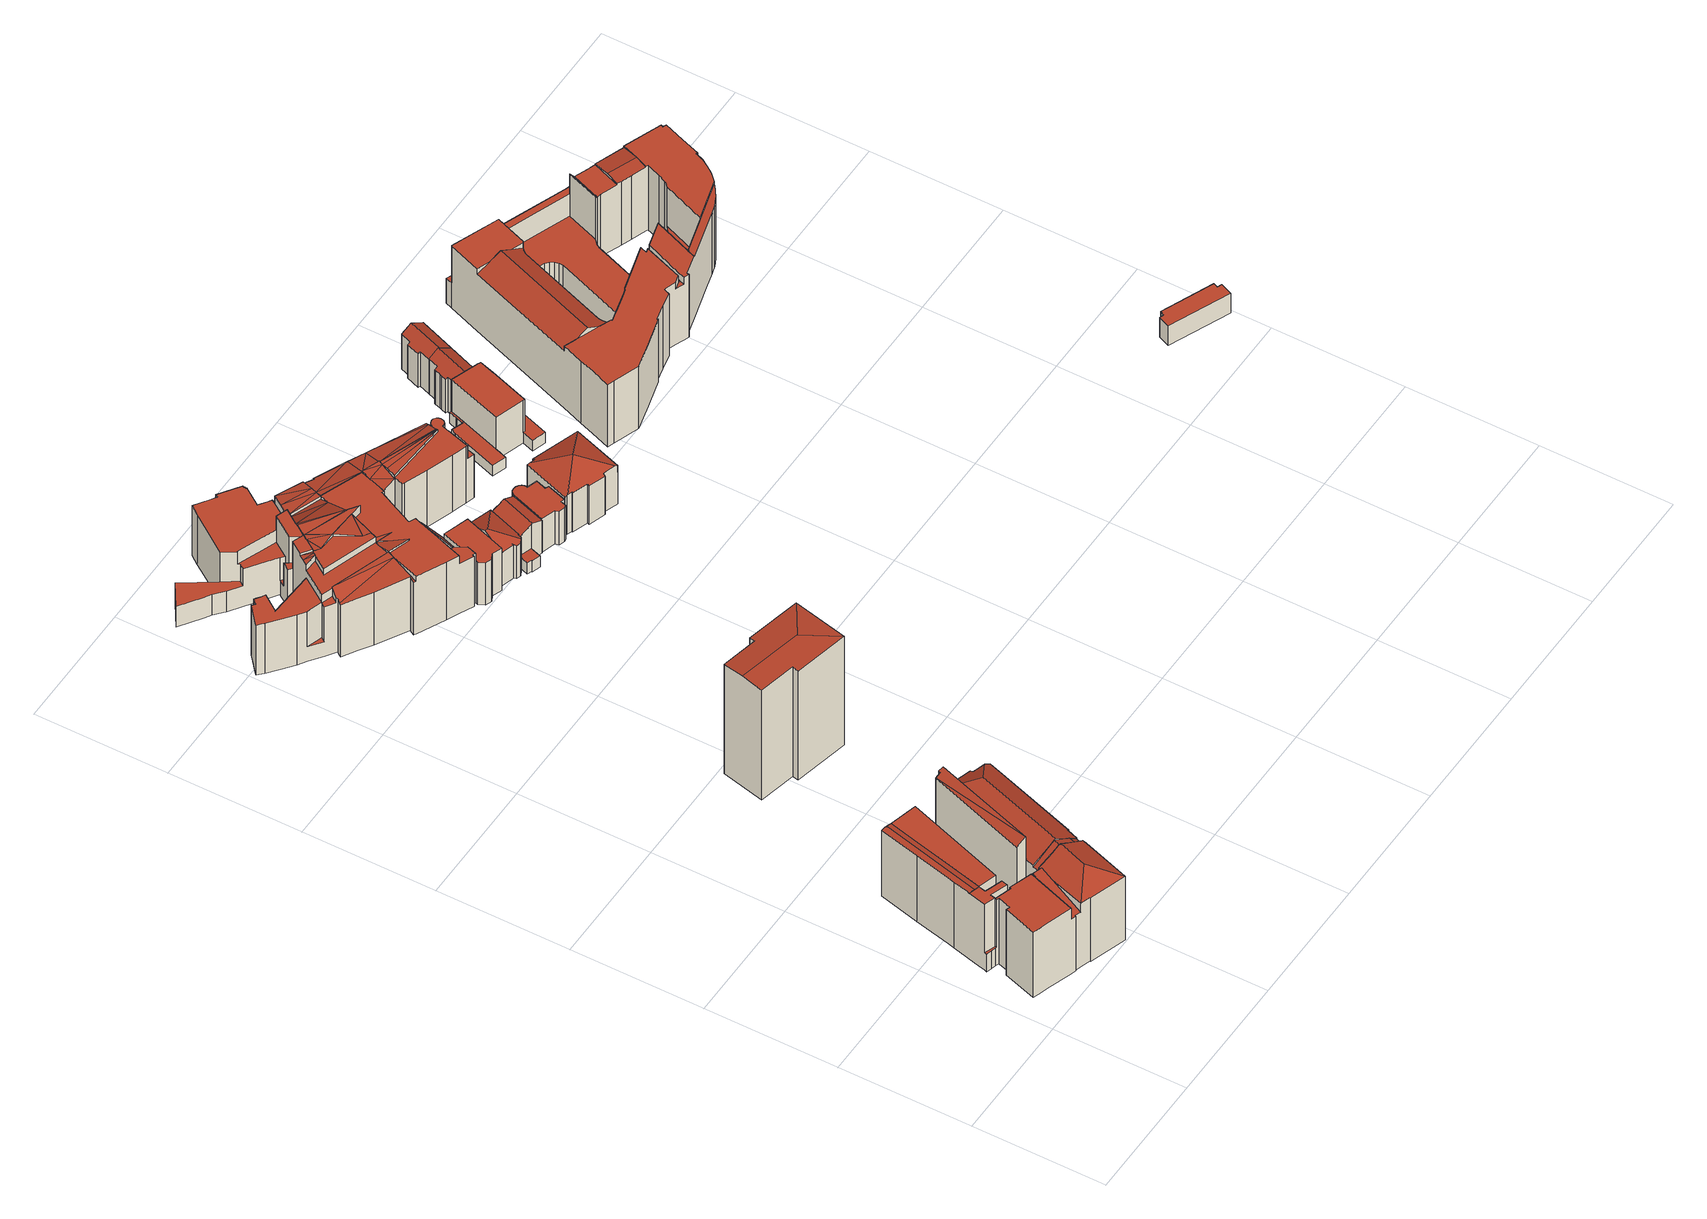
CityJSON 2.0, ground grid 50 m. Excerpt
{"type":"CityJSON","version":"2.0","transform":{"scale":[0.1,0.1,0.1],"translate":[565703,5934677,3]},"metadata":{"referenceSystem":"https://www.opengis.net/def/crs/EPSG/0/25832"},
"CityObjects":{
"building1":{"type":"Building","attributes":{"Gemeindeschluessel":"02100108","Geometrietyp2DReferenz":"3000","function":"31001_3020","roofType":"3200","measuredHeight":38.87,"storeysAboveGround":7},"address":[{"country":"Germany","locality":"Hamburg","thoroughfareNumber":"2","thoroughfareName":"Esplanade","postcode":"20354"}],"geometry":[{"type":"Solid","lod":"2","boundaries":[[[[0,1,2,3,4,5,6,7,8]],[[9,10,0,8,11]],[[12,13,14,15]],[[10,1,0]],[[16,17,18,19,20,21,22,23]],[[24,25,26,27,28]],[[29,30,31,32]],[[33,34,29,32,35]],[[36,37,38,39,40,41,42,43,44]],[[45,46,47,48,38,37,49]],[[50,51,52,53,54,55]],[[56,57,58,59,60,61]],[[62,63,64,65,58,66]],[[67,68,69,70,71,72,73,74]],[[75,76,77,78]],[[79,80,58,57]],[[80,81,66,58]],[[82,83,80,58,65]],[[80,83,84,59,58]],[[11,85,86,87]],[[3,2,88,89]],[[90,22,21]],[[14,13,9,11]],[[12,15,91,92]],[[20,93,21]],[[93,20,19,94,74,73]],[[19,18,94]],[[16,23,95,96]],[[97,18,17]],[[25,24,98,99]],[[24,28,100,98]],[[31,30,101,102]],[[94,103,104,67,74]],[[103,105,104]],[[106,107,108]],[[34,33,109,110]],[[35,32,111,112]],[[113,48,47]],[[114,115,116,117]],[[115,118,119,116]],[[118,120,121,119]],[[120,122,123,121]],[[46,45,124,125]],[[53,52,126,127]],[[52,51,128,126]],[[129,130,131,132]],[[56,61,133,134]],[[61,60,135,133]],[[85,136,137,86]],[[138,82,65,64]],[[81,139,62,66]],[[140,93,73,72]],[[71,70,141,142]],[[70,69,143,141]],[[104,144,68,67]],[[68,144,107,106,145,146,147,148,149,150,143,69]],[[10,9,13,12,92,101,30,29,34,110,151,152,153,154,155,156,88,2,1]],[[59,84,157,158,159,7,6,5,160,161,162,163,164,165,135,60]],[[119,121,123,166,167,125,124,168,169,99,98,100,170,171,96,95,172,173,174,132,131,175,78,77,176,134,133,135,165,164,163,162,161,160,177,89,88,156,155,154,153,152,151,110,109,178,179,127,126,128,180,181,117,116],[182,183,184,185,186,187,188,189,190,142,141,143,150,149,148,147,191]],[[192,90,21,93,140,139,81,80,79,76,75,193,130,129,194]],[[82,138,136,85,11,195,159,158,157,84,83]],[[196,197,198,102,101,92,91,87,86,137]],[[173,172,95,23,22,90,192,194,129,132,174]],[[15,14,11,8,7,159,195,11,87,91]],[[191,147,146,111,32,31,102,198,183,182]],[[170,100,28,27,97,17,16,96,171]],[[199,200,49,37,36,44,201]],[[112,54,53,127,179,178,109,33,35]],[[169,168,124,45,49,200,202,25,99]],[[167,166,123,122,203,113,47,46,125]],[[204,114,117,181,180,128,51,50]],[[63,188,187,186,137,136,138,64]],[[72,71,142,190,189,188,63,62,139,140]],[[185,196,137,186]],[[48,205,39,38]],[[39,206,41,40]],[[44,43,105,207]],[[41,208,108,42]],[[184,183,198,197,196,185]],[[4,3,89,177,160,5]],[[77,76,79,57,56,134,176]],[[75,78,175,131,130,193]],[[205,48,113,203,122,120,118,115,114,204,50,55,209,206,39]],[[202,200,199,201,210,26,25]],[[208,41,206,209,55,54,112,111,146,145,106,108]],[[105,43,42,108,107,144,104]],[[26,210,201,44,207,105,103,94,18,97,27]]]],"semantics":{"surfaces":[{"type":"RoofSurface"},{"type":"WallSurface"},{"type":"GroundSurface"}],"values":[[0,0,0,0,0,0,0,0,0,0,0,0,0,0,1,1,1,1,1,1,1,1,1,1,1,1,1,1,1,1,1,1,1,1,1,1,1,1,1,1,1,1,1,1,1,1,1,1,1,1,1,1,1,1,1,1,1,1,2,0,0,0,1,1,1,1,1,1,1,1,1,1,1,1,1,1,1,1,1,1,1,1,0,0,0,0,0]]}}]},
"building2":{"type":"Building","attributes":{"Gemeindeschluessel":"02100108","Geometrietyp2DReferenz":"3000","function":"31001_2010","roofType":"3200","measuredHeight":51.36,"storeysAboveGround":13},"address":[{"country":"Germany","locality":"Hamburg","thoroughfareNumber":"41","thoroughfareName":"Esplanade","postcode":"20354"}],"geometry":[{"type":"Solid","lod":"2","boundaries":[[[[211,212,213,214,215,216]],[[217,218,219,220,214,213]],[[217,213,212]],[[212,211,221,222]],[[211,216,223,221]],[[216,215,224,223]],[[220,219,225,226]],[[219,218,227,225]],[[218,217,228,227]],[[217,212,222,228]],[[225,227,228,222,221,223,224,226]],[[224,215,214,220,226]]]],"semantics":{"surfaces":[{"type":"RoofSurface"},{"type":"WallSurface"},{"type":"GroundSurface"}],"values":[[0,0,0,1,1,1,1,1,1,1,2,1]]}}]},
"building3":{"type":"Building","attributes":{"Gemeindeschluessel":"02300312","Geometrietyp2DReferenz":"3000","function":"31001_2010","roofType":"1000","measuredHeight":30.44,"storeysAboveGround":7},"address":[{"country":"Germany","locality":"Hamburg","thoroughfareNumber":"1","thoroughfareName":"Siegfried-Wedells-Platz","postcode":"20354"}],"geometry":[{"type":"Solid","lod":"2","boundaries":[[[[229,230,231,232]],[[233,234,235,236,237]],[[238,233,237]],[[239,240,241]],[[242,239,243]],[[244,245,246,247,248,249]],[[244,250,251]],[[244,251,252]],[[253,244,252]],[[254,255,256]],[[256,255,257]],[[258,254,256]],[[259,258,260]],[[260,258,256]],[[261,262,263]],[[264,265,266]],[[266,265,267]],[[268,259,260]],[[269,270,271,272,273,274]],[[275,264,276]],[[276,264,266]],[[261,263,277]],[[278,279,280]],[[281,282,283]],[[284,281,283]],[[285,286,275,276]],[[256,257,287]],[[266,288,289]],[[290,291,292,293,294,295,296]],[[297,266,289]],[[298,299,300,301]],[[302,303,304]],[[305,302,306]],[[297,289,307]],[[307,289,308]],[[309,305,306]],[[310,311,312]],[[306,310,313]],[[313,310,312]],[[314,306,315]],[[315,306,313]],[[316,307,308,317]],[[318,317,308,319]],[[320,307,316]],[[321,322,323,324,325]],[[326,327,328,329,330,331,332,333,334,335,336]],[[337,338,339]],[[340,341,342,343,344]],[[345,346,347]],[[348,349,350,351]],[[352,353,354]],[[355,356,357,358]],[[356,359,360,357]],[[359,361,362,360]],[[361,363,364,362]],[[365,366,335,334]],[[367,368,369,370]],[[366,371,336,335]],[[231,230,337,339]],[[372,373,374,375]],[[234,233,376,229,232]],[[233,238,377,378,376]],[[238,237,377]],[[379,380,381,382]],[[383,384,341,340]],[[241,240,385,386]],[[387,388,389,390]],[[391,392,393,394]],[[247,246,395,396,397]],[[396,395,246,245,347,346]],[[249,250,244]],[[398,399,400]],[[401,402,403,404]],[[402,405,406,403]],[[405,407,408,406]],[[407,409,410,408]],[[409,411,412,410]],[[411,413,414,412]],[[415,395,396,346,345]],[[395,416,417,396]],[[418,252,251,419,420]],[[253,252,418,421]],[[422,423,265,259,424,425]],[[265,423,258,259]],[[256,426,260]],[[252,262,261,427,418]],[[263,262,252,418,420,428]],[[429,237,430]],[[431,432,295,294]],[[267,265,259,268]],[[433,434,350,349]],[[377,238,273,272,378]],[[274,435,269]],[[274,273,238,377,435]],[[277,263,428,436]],[[278,280,283,282]],[[437,438,281,284]],[[439,270,269]],[[434,275,286,351,350]],[[440,427,441,442]],[[443,444,445,446]],[[289,288,447,448]],[[292,449,293]],[[291,290,450,451]],[[290,296,452,450]],[[453,431,294,293]],[[444,454,455,456,445]],[[456,455,457,353,352]],[[458,459,460,461]],[[459,462,463,460]],[[462,464,465,463]],[[464,466,467,465]],[[466,468,469,467]],[[470,456,352,354]],[[304,303,299,298]],[[305,289,448,302]],[[309,306,314]],[[471,472,473,474]],[[472,475,476,473]],[[312,311,477,478]],[[479,480,481,482]],[[483,484,485,486]],[[487,488,324,323]],[[489,490,491,492]],[[490,493,494,491]],[[495,496,497,498]],[[496,499,500,497]],[[499,501,502,500]],[[501,503,504,502]],[[503,505,506,504]],[[505,507,508,506]],[[507,509,510,508]],[[333,332,511,512]],[[332,331,513,511]],[[331,330,514,513]],[[330,329,515,514]],[[516,417,344,343]],[[397,517,518,519]],[[520,521,522,523]],[[524,525,526,527]],[[525,528,529,526]],[[530,531,532,533,382,381,534,535,536,537,368,367,538]],[[539,425,424,540,434,433,541,542,543,544,545,413,411,409,407,405,402,401,546,392,391,547,548,549,550]],[[551,552,553,554,555,556,557,371,366,365,363,361,359,356,355,558,559,560,561]],[[562,563,564,235,234,232,231,339,338,555,554,565,566]],[[535,549,548,547,391,394,567,568,569,570,536]],[[244,253,421,255,254,258,571,415,345,347,245]],[[272,271,279,278,282,281,438,441,427,261,277,436,572,387,390]],[[573,574,575,485,484,576,320,316,317,318,577]],[[557,556,578,579,385,240,239,242,248,247,397,328,327,326,336,371]],[[472,471,580,581,488,487,582,583,584,585,509,507,505,503,501,499,496,495,586,587,588,493,490,489,589,590,591,478,477,592,475]],[[432,431,593,444,443,594,595,596,597,598,599,600,302,448,447,260,426,601,442,441,438,437,439,269,435,377,237,429,602]],[[504,506,508,510,603,604,605,606,607,608,609,610,611,612,613,474,473,476,614,615,616,617,618,619,620,621,622,623,461,460,463,465,467,469,624,625,626,627,628,451,450,452,629,630,631,632,633,375,374,634,635,636,637,564,563,562,566,565,638,639,640,641,642,643,644,358,357,360,362,364,645,512,511,513,514,515,519,518,646,647,648,649,650,651,652,653,654,655,656,657,370,369,658,570,569,568,567,394,393,659,404,403,406,408,410,412,414,660,661,662,663,664,665,666,667,668,669,670,523,522,671,482,481,672,527,526,529,673,486,485,575,574,573,577,492,491,494,674,675,676,498,497,500,502]],[[378,272,390,389,386,385,579,578,376]],[[373,372,677,678,430,237,236,679,680,681]],[[682,384,383,683,684,685,380,379,686]],[[572,436,428,420,419,398,400,243,687,688,388,387]],[[689,576,484,483,690,528,525,524,691,480,479,692,521,520,693,694]],[[640,639,552,551,561,560,642,641]],[[559,558,355,358,644,643,642,560]],[[654,653,533,532,531,530,656,655]],[[651,650,682,686,379,382,533,653,652]],[[679,236,235,564,637,636,635,680]],[[631,630,602,429,430,678,677,633,632]],[[661,660,414,413,545,544,543,662]],[[618,617,616,598,597,596,595,619]],[[443,446,695,622,621,620,619,595,594]],[[696,697,669,668,667,666,348,351,286,285]],[[628,627,626,698,699,449,292,291,451]],[[307,320,576,689,694,693,700,297]],[[614,476,475,592,301,300,599,598,616,615]],[[624,469,468,470,354,353,457,698,626,625]],[[477,311,310,306,701,304,298,301,592]],[[591,590,589,318,319,315,313,312,478]],[[605,604,584,583,582,606]],[[702,516,343,342,648,647,646,518,517]],[[495,498,676,675,587,586]],[[328,397,519,515,329]],[[510,509,585,584,604,603]],[[587,675,674,494,493,588]],[[609,608,322,321,325,610]],[[610,325,324,488,581,612,611]],[[323,322,608,607,606,582,487]],[[673,529,528,690,483,486]],[[524,527,672,481,480,691]],[[479,482,671,522,521,692]],[[589,489,492,577,318]],[[612,581,580,471,474,613]],[[314,315,319,308,289,305,309]],[[458,461,623,622,695,703]],[[704,454,444,593,431,453]],[[700,693,520,523,670,669,697]],[[299,303,302,600,599,300]],[[447,288,266,267,268,260]],[[440,442,601,426,256,287]],[[696,285,276,266,705]],[[439,437,284,283,280,279,271,270]],[[349,348,666,665,664,541,433]],[[265,264,275,434,540,424,259]],[[452,296,295,432,602,630,629]],[[416,706,422,425,683,383,340,344,417]],[[541,664,663,662,543,542]],[[398,419,251,250,249,248,242,399]],[[401,404,659,393,392,546]],[[400,243,687,243]],[[688,687,241,386,389,388]],[[341,384,682,650,649,648,342]],[[381,380,685,550,549,535,534]],[[683,425,539,550,685,684]],[[374,373,681,680,635,634]],[[372,375,633,677]],[[230,229,376,578,556,555,338,337]],[[656,530,538,367,370,657]],[[536,570,658,369,368,537]],[[334,333,512,645,364,363,365]],[[565,554,553,552,639,638]],[[701,306,302,304]],[[470,468,466,464,462,459,458,703,695,446,445,456]],[[449,699,698,457,455,454,704,453,293]],[[700,697,696,705,266,297]],[[427,440,287,257,255,421,418]],[[415,571,258,423,422,706,416,395]],[[396,417,516,702,517,397]],[[400,399,242,243]],[[687,243,239,241]]]],"semantics":{"surfaces":[{"type":"RoofSurface"},{"type":"WallSurface"},{"type":"GroundSurface"}],"values":[[0,0,0,0,0,0,0,0,0,0,0,0,0,0,0,0,0,0,0,0,0,0,0,0,0,0,0,0,0,0,0,0,0,0,0,0,0,0,0,0,0,0,0,0,0,0,0,0,0,0,0,1,1,1,1,1,1,1,1,1,1,1,1,1,1,1,1,1,1,1,1,1,1,1,1,1,1,1,1,1,1,1,1,1,1,1,1,1,1,1,1,1,1,1,1,1,1,1,1,1,1,1,1,1,1,1,1,1,1,1,1,1,1,1,1,1,1,1,1,1,1,1,1,1,1,1,1,1,1,1,1,1,1,1,1,1,1,1,1,1,1,0,0,0,1,1,1,1,1,1,0,0,2,0,0,0,0,0,1,1,1,1,1,1,1,1,1,1,1,1,1,1,1,1,1,1,1,1,1,1,1,1,1,1,1,1,1,1,1,1,1,1,1,1,1,1,1,1,1,1,1,1,1,1,1,1,1,1,1,1,1,1,1,1,1,1,0,0,0,0,0,0,0,0,0]]}}]},
"building4":{"type":"Building","attributes":{"Gemeindeschluessel":"02300312","Geometrietyp2DReferenz":"3000","function":"31001_1120","roofType":"1000","measuredHeight":19.46,"storeysAboveGround":4},"address":[{"country":"Germany","locality":"Hamburg","thoroughfareNumber":"4","thoroughfareName":"Alsterglacis","postcode":"20354"}],"geometry":[{"type":"Solid","lod":"2","boundaries":[[[[707,708,709,710,711,712,713,714]],[[715,716,717,718,719,720,721,722]],[[713,712,715,722]],[[712,711,716,715]],[[711,710,717,716]],[[710,709,718,717]],[[709,708,719,718]],[[708,707,720,719]],[[707,714,721,720]],[[714,713,722,721]]]],"semantics":{"surfaces":[{"type":"RoofSurface"},{"type":"GroundSurface"},{"type":"WallSurface"}],"values":[[0,1,2,2,2,2,2,2,2,2]]}}]},
"building5":{"type":"Building","attributes":{"Gemeindeschluessel":"02300312","Geometrietyp2DReferenz":"3000","function":"31001_2010","roofType":"3200","measuredHeight":19.25,"storeysAboveGround":4},"address":[{"country":"Germany","locality":"Hamburg","thoroughfareNumber":"5","thoroughfareName":"Alsterglacis","postcode":"20354"}],"geometry":[{"type":"Solid","lod":"2","boundaries":[[[[723,724,725,726,727,728,729,730]],[[731,732,728,727]],[[727,726,733,734,735,731]],[[725,724,736,737]],[[724,723,738,736]],[[723,730,739,738]],[[730,729,740,739]],[[732,731,741,742]],[[735,734,743,744]],[[734,733,745,743]],[[743,745,737,736,738,739,740,742,741,744]],[[741,731,735,744]],[[745,733,726,725,737]],[[740,729,728,732,742]]]],"semantics":{"surfaces":[{"type":"RoofSurface"},{"type":"WallSurface"},{"type":"GroundSurface"}],"values":[[0,0,0,1,1,1,1,1,1,1,2,1,1,1]]}}]},
"building6":{"type":"Building","attributes":{"Gemeindeschluessel":"02300312","Geometrietyp2DReferenz":"3000","function":"31001_1120","roofType":"3100","measuredHeight":16.43,"storeysAboveGround":4},"address":[{"country":"Germany","locality":"Hamburg","thoroughfareNumber":"6","thoroughfareName":"Alsterglacis","postcode":"20354"}],"geometry":[{"type":"Solid","lod":"2","boundaries":[[[[746,747,748,749,750,751]],[[752,753,754,755,756,757,758,759]],[[760,761,762,763,754,753,764]],[[765,766,767,768,769]],[[767,770,771,772,768]],[[747,746,773,774]],[[746,751,775,773]],[[751,750,776,775]],[[758,757,777,778]],[[757,756,779,777]],[[752,759,749,748]],[[762,761,780,781]],[[761,760,782,780]],[[760,764,783,782]],[[766,765,784,785]],[[771,770,786,787]],[[750,749,759,758,778,776]],[[780,782,783,788,774,773,775,776,778,777,779,787,786,785,784,781]],[[786,770,767,766,785]],[[784,765,769,763,762,781]],[[783,764,753,752,788]],[[763,769,768,772,755,754]],[[779,756,755,772,771,787]],[[788,752,748,747,774]]]],"semantics":{"surfaces":[{"type":"RoofSurface"},{"type":"WallSurface"},{"type":"GroundSurface"}],"values":[[0,0,0,0,0,1,1,1,1,1,1,1,1,1,1,1,1,2,1,1,1,1,1,1]]}}]},
"building7":{"type":"Building","attributes":{"Gemeindeschluessel":"02300312","Geometrietyp2DReferenz":"3000","function":"31001_2010","roofType":"1000","measuredHeight":15.5,"storeysAboveGround":4},"address":[{"country":"Germany","locality":"Hamburg","thoroughfareNumber":"7","thoroughfareName":"Alsterglacis","postcode":"20354"}],"geometry":[{"type":"Solid","lod":"2","boundaries":[[[[789,790,791,792]],[[790,793,794,791]],[[793,795,796,794]],[[795,797,798,796]],[[799,800,801,802]],[[800,803,804,801]],[[803,805,806,804]],[[805,807,808,806]],[[807,809,810,808]],[[809,811,812,810]],[[811,813,814,812]],[[813,815,816,814]],[[815,817,818,816]],[[817,819,820,818]],[[819,821,822,820]],[[821,823,824,822]],[[823,789,792,824]],[[802,825,826,799]],[[825,798,797,826]],[[825,802,801,804,806,808,810,812,814,816,818,820,822,824,792,791,794,796,798]],[[797,795,793,790,789,823,821,819,817,815,813,811,809,807,805,803,800,799,826]]]],"semantics":{"surfaces":[{"type":"WallSurface"},{"type":"GroundSurface"},{"type":"RoofSurface"}],"values":[[0,0,0,0,0,0,0,0,0,0,0,0,0,0,0,0,0,0,0,1,2]]}}]},
"building8":{"type":"Building","attributes":{"Gemeindeschluessel":"02300312","Geometrietyp2DReferenz":"3000","function":"31001_1120","roofType":"3500","measuredHeight":22.6,"storeysAboveGround":4},"address":[{"country":"Germany","locality":"Hamburg","thoroughfareNumber":"8","thoroughfareName":"Alsterglacis","postcode":"20354"}],"geometry":[{"type":"Solid","lod":"2","boundaries":[[[[827,828,829,830,831,832,833,834]],[[835,836,837,838,839,840,830,829,841]],[[842,843,844,845,831,830]],[[846,842,830,840]],[[827,834,847,848]],[[833,832,849,850]],[[828,827,848,851]],[[839,838,852,853]],[[838,837,854,852]],[[837,836,855,854]],[[836,835,856,855]],[[835,841,857,856]],[[845,844,858,859]],[[844,843,860,858]],[[843,842,861,860]],[[842,846,862,861]],[[852,854,855,856,857,851,848,847,850,849,859,858,860,861,862,853]],[[862,846,840,839,853]],[[857,841,829,828,851]],[[849,832,831,845,859]],[[847,834,833,850]]]],"semantics":{"surfaces":[{"type":"RoofSurface"},{"type":"WallSurface"},{"type":"GroundSurface"}],"values":[[0,0,0,0,1,1,1,1,1,1,1,1,1,1,1,1,2,1,1,1,1]]}}]},
"building9":{"type":"Building","attributes":{"Gemeindeschluessel":"02300312","Geometrietyp2DReferenz":"3000","function":"31001_2010","roofType":"1000","measuredHeight":19.72,"storeysAboveGround":5},"address":[{"country":"Germany","locality":"Hamburg","thoroughfareNumber":"5","thoroughfareName":"Warburgstraße","postcode":"20354"}],"geometry":[{"type":"Solid","lod":"2","boundaries":[[[[863,864,865,866,867,868]],[[869,870,871,872]],[[870,873,874,871]],[[873,875,876,874]],[[877,878,879,880]],[[878,881,882,883,884]],[[885,886,887,888]],[[886,889,890,887]],[[891,892,893,894]],[[892,895,896,893]],[[895,897,898,896]],[[866,865,899,900]],[[865,864,901,899]],[[893,896,898,902,903,884,883,904,905,872,871,874,876,900,899,901,888,887,890,906,894]],[[882,868,867,875,873,870,869,907,908]],[[897,895,892,891,909,910,880,879,911,912]],[[888,901,864,863,913,885]],[[891,894,906,909]],[[911,903,902,912]],[[912,902,898,897]],[[890,889,914,910,909,906]],[[903,911,879,878,884]],[[880,910,914,877]],[[863,868,882,881,913]],[[908,904,883,882]],[[876,875,867,866,900]],[[907,905,904,908]],[[869,872,905,907]],[[881,878,877,914,889,886,885,913]]]],"semantics":{"surfaces":[{"type":"RoofSurface"},{"type":"WallSurface"},{"type":"GroundSurface"}],"values":[[0,1,1,1,1,1,1,1,1,1,1,1,1,2,0,0,1,1,1,1,1,1,1,1,1,1,1,1,0]]}}]},
"building10":{"type":"Building","attributes":{"Gemeindeschluessel":"02300312","Geometrietyp2DReferenz":"3000","function":"31001_1120","roofType":"3100","measuredHeight":18.75,"storeysAboveGround":4},"address":[{"country":"Germany","locality":"Hamburg","thoroughfareNumber":"7","thoroughfareName":"Warburgstraße","postcode":"20354"}],"geometry":[{"type":"Solid","lod":"2","boundaries":[[[[915,916,917,918,919,920,921,922,923,924,925]],[[915,925,926,927]],[[924,923,928,929]],[[923,922,930,928]],[[922,921,931,930]],[[921,920,932,931]],[[920,919,933,932]],[[919,918,934,933]],[[918,917,935,934]],[[917,916,936,935]],[[927,926,888,937]],[[926,925,924,929,888]],[[916,915,927,937,936]],[[937,888,929,928,930,931,932,933,934,935,936]]]],"semantics":{"surfaces":[{"type":"RoofSurface"},{"type":"WallSurface"},{"type":"GroundSurface"}],"values":[[0,0,1,1,1,1,1,1,1,1,1,1,1,2]]}}]},
"building11":{"type":"Building","attributes":{"Gemeindeschluessel":"02300312","Geometrietyp2DReferenz":"3000","function":"31001_1100","roofType":"3100","measuredHeight":18.73,"storeysAboveGround":4},"address":[{"country":"Germany","locality":"Hamburg","thoroughfareNumber":"9","thoroughfareName":"Warburgstraße","postcode":"20354"}],"geometry":[{"type":"Solid","lod":"2","boundaries":[[[[938,939,940,941,942,943,944,945]],[[946,938,945,927]],[[944,943,947,936]],[[943,942,948,947]],[[942,941,949,948]],[[941,940,950,949]],[[940,939,951,950]],[[946,927,937,952]],[[927,945,944,936,937]],[[939,938,946,952,951]],[[952,937,936,947,948,949,950,951]]]],"semantics":{"surfaces":[{"type":"RoofSurface"},{"type":"WallSurface"},{"type":"GroundSurface"}],"values":[[0,0,1,1,1,1,1,1,1,1,2]]}}]},
"building12":{"type":"Building","attributes":{"Gemeindeschluessel":"02300312","Geometrietyp2DReferenz":"3000","function":"31001_2010","roofType":"1000","measuredHeight":31.17,"storeysAboveGround":8},"address":[{"country":"Germany","locality":"Hamburg","thoroughfareNumber":"6","thoroughfareName":"Alsterterrasse","postcode":"20354"}],"geometry":[{"type":"Solid","lod":"2","boundaries":[[[[953,954,955,956,957,958]],[[959,960,961,962,963,964,965,966,967,968,954,953,969]],[[970,968,971,972,973,974,975,976,977,955]],[[978,979,980]],[[981,982,983,984,985,986]],[[987,988,989,990]],[[991,987,990,992]],[[993,994,995,996,997,998,999,1000]],[[1001,1002,1003,1004,1005,1006,1007]],[[1008,1009,1010,1011,1005,1004]],[[1012,1013,1014,1015,1016,1017,1018]],[[1019,1020,1021,1022]],[[1023,1024,1025,1026,1027,1028]],[[1029,1030,1031,1032]],[[1030,1033,1034,1031]],[[1035,958,957]],[[1036,959,969]],[[966,965,1037,1038]],[[965,964,1039,1037]],[[964,963,1040,1039]],[[963,962,1041,1040]],[[962,961,1042,1041]],[[975,974,1043,986,985]],[[1043,974,973,1044,986]],[[971,968,967]],[[977,956,955]],[[978,980,1018,1017]],[[984,983,1045,1046]],[[983,982,1047,1045]],[[1048,1049,1050,1051]],[[1049,1052,1053,1050]],[[1054,1055,1056,1057]],[[1058,1059,1060,1021,1020]],[[1059,1061,1062,1060]],[[1043,1063,981,986]],[[1060,1064,1022,1021]],[[1065,1066,1067]],[[1068,1069,1070,1071]],[[1072,1073,1067]],[[1073,1072,1074,1028,1027]],[[990,989,1075,1076,1077]],[[989,988,1078,1075]],[[999,998,987,991]],[[1079,1080,1081,1082]],[[1080,1083,1084,1081]],[[1083,1085,1086,1084]],[[1001,1007,1087,1088]],[[1074,1089,1090,1023,1028]],[[1091,1092,1093,1094]],[[1092,1095,1096,1093]],[[1095,1097,1098,1096]],[[1097,1099,1100,1098]],[[1099,1101,1102,1100]],[[1103,1089,1074,1104]],[[1105,1106,1107,1108]],[[1109,1003,1002]],[[1110,1009,1008]],[[1111,1112,1113,1114]],[[1015,1014,1115,1116]],[[1014,1013,1117,1115]],[[1118,1119,1120,1121]],[[1119,1122,1123,1120]],[[1124,1125,1126,1127]],[[1125,1128,1129,1126]],[[1128,1130,1131,1129]],[[1130,1132,1133,1131]],[[1132,1134,1135,1133]],[[1136,1137,1138,1139]],[[1137,1140,1141,1138]],[[1142,1143,1144,1145]],[[1143,1146,1147,1144]],[[1146,1148,1149,1147]],[[1150,1073,1027,1026]],[[1025,1024,1151,1152]],[[1153,1154,1155,1156]],[[1029,1157,1158,1159,1052,1049,1048,1160,1161,1162,1163,1061,1059,1058,1164,1055,1054,1165,1166,1122,1119,1118,1167,1168,1169,1036,969,1170,958,1035,1171,1172,1033,1030]],[[1101,1099,1097,1095,1092,1091,1173,1174,1112,1111,1175,1110,1008,1176,1003,1109,1177,1178,1154,1153,1179,1090,1089,1103]],[[1180,1181,1182,1053,1052,1159,1158,1157,1029,1032]],[[1183,1184,1070,1069,1185,1186,1187,1062,1061,1163,1188,1189]],[[1063,1190,1191,1192,1193,1194,1195,1196,1047,982,981]],[[1058,1020,1019,1197,1150,1026,1025,1152,1198,1199,1200,1201,1164]],[[1202,1094,1093,1096,1098,1100,1102,1203,1082,1081,1084,1086,1204,1205,1071,1070,1184,1183,1189,1188,1206,1207,1208,1051,1050,1053,1182,1181,1180,1032,1031,1034,1209,1210,1211,1212,1213,1214,1046,1045,1047,1196,1195,1194,1193,1215,1216,1217,1218,1219,1108,1107,1220,1221,1222,1223,1114,1113,1224],[1088,1087,1225,1226,1227,1228,1229,1230,1139,1138,1141,1231,1201,1200,1199,1198,1152,1151,1232,1233,1156,1155,1234,1235,1236],[1237,1145,1144,1147,1149,1238,1239,1240,1038,1037,1039,1040,1041,1042,1241,1116,1115,1117,1242,1121,1120,1123,1243,1244,1245,1127,1126,1129,1131,1133,1135]],[[1075,1078,1192,1191,1190,1063,1043,1246]],[[1035,957,956,977,976,1213,1212,1211,1210,1171]],[[1205,1204,1086,1085,1247,1066,1065,1068,1071]],[[1136,1139,1230,1229,992,990,1077]],[[1225,1087,1007,1006,994,993,1000,1227,1226]],[[1202,1224,1113,1112,1174,1173,1091,1094]],[[1248,1249,1222,1221,1220,1107,1106,1250]],[[1135,1134,1251,1142,1145,1237]],[[1121,1242,1117,1013,1012,1167,1118]],[[1178,1177,1235,1234,1155,1154]],[[1223,1222,1249,1252,1175,1111,1114]],[[1110,1175,1252,1253,1254,1010,1009]],[[1254,1105,1108,1219,1010]],[[1179,1153,1156,1233,1232,1090]],[[1023,1090,1232,1151,1024]],[[1235,1177,1109,1002,1001,1088,1236]],[[1008,1004,1003,1176]],[[1005,1011,996,995,994,1006]],[[1203,1102,1101,1103,1104,1079,1082]],[[1011,1010,1219,1218,1217,997,996]],[[1227,1000,999,991,992,1229,1228]],[[1217,1216,1215,988,987,998,997]],[[1193,1192,1078,988,1215]],[[1186,1185,1255,1197,1019,1022,1064]],[[1076,1075,1246,1043,986,1256]],[[1231,1141,1140,1056,1055,1164,1201]],[[1054,1057,1124,1127,1245,1244,1165]],[[1166,1165,1244,1243,1123,1122]],[[1208,1207,1161,1160,1048,1051]],[[1206,1188,1163,1162,1161,1207]],[[1238,1149,1148,1044,973,972,1239]],[[975,985,984,1046,1214,1213,976]],[[1168,1167,1012,1018,980,979,1169]],[[1016,1015,1116,1241,1042,961,960]],[[1240,1239,972,971,967,966,1038]],[[969,953,958,1170]],[[968,970,955,954]],[[978,1017,1016,960,959,1036,1169,979]],[[1172,1171,1210,1209,1034,1033]],[[1140,1137,1136,1077,1076,1256,986,1044,1148,1146,1143,1142,1251,1134,1132,1130,1128,1125,1124,1057,1056]],[[1252,1249,1248,1250,1106,1105,1254,1253]],[[1085,1083,1080,1079,1104,1074,1072,1067,1066,1247]],[[1068,1065,1067,1073,1150,1197,1255,1185,1069]],[[1186,1064,1060,1062,1187]]]],"semantics":{"surfaces":[{"type":"RoofSurface"},{"type":"WallSurface"},{"type":"GroundSurface"}],"values":[[0,0,0,0,0,0,0,0,0,0,0,0,0,1,1,1,1,1,1,1,1,1,1,1,1,1,1,1,1,1,1,1,1,1,1,1,1,1,1,1,1,1,1,1,1,1,1,1,1,1,1,1,1,1,1,1,1,1,1,1,1,1,1,1,1,1,1,1,1,1,1,1,1,1,1,0,0,1,1,1,1,2,0,1,1,1,1,1,1,1,1,1,1,1,1,1,1,1,1,1,1,1,1,1,1,1,1,1,1,1,1,1,1,1,1,1,1,1,1,1,1,0,0,0,0,0]]}}]},
"building13":{"type":"Building","attributes":{"Geometrietyp2DReferenz":"3000","Gemeindeschluessel":"02300312","function":"31001_3074","roofType":"1000","measuredHeight":9},"address":[{"country":"Germany","locality":"Hamburg","thoroughfareName":"Alsterufer","postcode":"20354"}],"geometry":[{"type":"Solid","lod":"2","boundaries":[[[[1257,1258,1259,1260,1261,1262,1263,1264]],[[1265,1266,1267,1268,1269,1270,1271,1272]],[[1270,1257,1264,1271]],[[1269,1258,1257,1270]],[[1268,1259,1258,1269]],[[1267,1260,1259,1268]],[[1266,1261,1260,1267]],[[1265,1262,1261,1266]],[[1272,1263,1262,1265]],[[1271,1264,1263,1272]]]],"semantics":{"surfaces":[{"type":"GroundSurface"},{"type":"RoofSurface"},{"type":"WallSurface"}],"values":[[0,1,2,2,2,2,2,2,2,2]]}}]}
},
"vertices":[
[238,759,317],[233,767,316],[219,771,313],[182,617,313],[150,481,313],[143,454,313],[130,398,313],[127,388,313],[147,382,317],[261,760,312],[247,764,316],[169,376,312],[365,733,313],[261,760,313],[169,376,313],[238,356,313],[259,73,262],[281,66,262],[324,198,302],[340,246,317],[302,258,317],[295,238,311],[240,76,261],[258,70,261],[318,50,303],[457,5,303],[397,122,351],[284,65,304],[319,53,304],[455,711,376],[454,711,376],[327,333,376],[365,321,396],[476,713,387],[474,706,387],[492,707,396],[434,233,348],[488,214,318],[496,238,318],[483,242,325],[442,256,348],[438,258,350],[437,258,351],[429,235,351],[431,234,349],[525,212,289],[521,213,292],[526,228,292],[503,236,312],[522,203,289],[643,642,308],[607,654,307],[596,657,307],[601,672,298],[493,707,295],[553,594,353],[144,301,89],[150,299,89],[152,307,89],[111,321,89],[108,311,89],[129,305,89],[217,292,89],[217,293,89],[221,304,89],[157,326,89],[215,287,89],[346,262,89],[345,263,89],[345,262,89],[337,265,89],[325,256,89],[303,263,89],[302,258,89],[340,246,89],[143,246,311],[158,296,311],[158,296,8],[143,246,8],[150,299,311],[152,307,311],[215,287,311],[157,326,312],[152,307,312],[111,321,312],[162,350,312],[162,350,89],[169,376,89],[219,771,8],[182,617,8],[240,76,311],[238,356,89],[365,733,89],[302,258,311],[340,246,302],[258,70,8],[259,73,8],[281,66,302],[318,50,8],[457,5,8],[319,53,8],[454,711,89],[327,333,89],[346,262,302],[346,262,288],[414,239,340],[353,286,294],[353,286,288],[418,264,337],[476,713,8],[474,706,8],[365,321,294],[492,707,294],[526,228,297],[664,635,294],[659,620,294],[659,620,8],[664,635,8],[651,594,294],[651,594,8],[544,270,294],[544,270,8],[540,271,297],[540,271,8],[525,212,8],[521,213,8],[596,657,8],[601,672,8],[607,654,8],[88,125,311],[128,251,311],[128,251,8],[88,125,8],[129,305,8],[144,301,8],[108,311,8],[229,328,312],[229,328,89],[221,304,312],[217,292,311],[303,263,311],[337,265,8],[325,256,8],[345,262,8],[345,263,288],[364,320,294],[365,320,294],[365,320,8],[364,320,8],[353,286,8],[345,263,8],[455,711,8],[454,711,8],[365,733,8],[261,760,8],[247,764,8],[233,767,8],[115,340,312],[121,364,312],[127,388,312],[143,454,8],[130,398,8],[127,388,8],[121,364,8],[115,340,8],[111,321,8],[540,269,8],[526,228,8],[522,203,8],[517,188,8],[284,65,8],[281,66,8],[240,76,8],[154,104,8],[107,119,8],[138,248,8],[150,299,8],[150,481,8],[492,707,8],[493,707,8],[643,642,8],[647,640,8],[327,333,8],[326,333,8],[325,331,8],[315,299,8],[229,328,8],[221,304,8],[217,293,8],[217,292,8],[303,263,8],[365,321,8],[154,104,311],[138,248,311],[107,119,311],[147,382,312],[315,299,89],[325,331,89],[326,333,89],[488,214,321],[522,203,303],[434,233,351],[517,188,303],[540,269,297],[647,640,306],[496,238,317],[442,256,353],[429,235,348],[437,258,349],[454,294,353],[429,217,351],
[501,1253,532],[709,1207,532],[628,1334,542],[385,1389,542],[367,1307,535],[506,1276,535],[756,1415,532],[548,1462,532],[543,1440,534],[404,1471,534],[501,1253,28],[709,1207,28],[506,1276,28],[367,1307,28],[543,1440,28],[404,1471,28],[548,1462,28],[756,1415,28],
[245,2837,247],[203,2851,247],[192,2835,247],[227,2810,247],[245,2837,290],[227,2810,270],[230,2808,269],[222,2795,260],[463,2739,284],[470,2763,290],[283,2968,310],[270,2949,309],[320,2946,309],[296,2987,309],[326,2954,310],[359,3003,318],[370,3018,318],[368,3020,318],[329,3035,318],[296,2987,318],[331,2962,318],[331,2962,312],[355,2944,312],[420,2940,321],[370,3018,321],[398,3059,319],[371,3019,319],[535,2961,319],[534,2958,319],[404,3069,312],[444,3126,270],[562,3044,284],[526,2935,322],[420,2940,322],[471,2860,311],[471,3166,286],[444,3126,282],[579,3098,284],[573,3078,282],[573,3078,270],[516,2792,284],[498,2819,281],[490,2822,281],[485,2808,283],[470,2763,292],[552,2736,292],[499,3206,282],[586,3119,286],[496,2843,311],[492,2829,279],[490,2822,279],[498,2819,279],[496,2843,283],[492,2829,277],[498,2819,277],[554,2801,283],[599,3159,282],[598,3160,282],[543,2955,319],[573,3078,287],[730,3019,287],[632,2547,247],[643,2543,247],[654,2578,247],[627,2620,247],[607,2651,247],[577,2563,247],[629,2539,247],[753,3088,276],[770,2921,86],[699,2925,86],[695,2915,86],[758,2886,86],[718,2983,284],[699,2925,272],[770,2921,272],[730,3019,292],[790,2981,288],[816,3058,276],[795,2994,287],[795,2994,292],[783,2958,288],[770,2921,288],[1012,2908,288],[1013,2910,288],[795,2994,288],[1013,2913,288],[1025,2950,278],[1025,2949,278],[1022,2939,281],[1013,2913,287],[1028,2960,276],[1045,2817,217],[1062,2874,217],[1035,2881,217],[1010,2795,217],[1037,2787,217],[283,2968,85],[296,2987,85],[329,3035,85],[303,2998,85],[289,3007,85],[257,2960,85],[198,2987,85],[162,3007,85],[139,3021,85],[95,2958,85],[270,2949,85],[203,2851,85],[143,2871,85],[192,2835,85],[363,3084,85],[350,3094,85],[348,3091,85],[335,3072,85],[344,3057,85],[371,3019,85],[368,3020,85],[370,3018,85],[563,3181,85],[507,3219,85],[499,3206,85],[598,3160,85],[696,2699,85],[693,2690,85],[722,2680,85],[77,3037,248],[89,3027,248],[89,3027,17],[77,3037,17],[104,3044,248],[104,3044,17],[111,3040,248],[111,3040,17],[128,3028,248],[128,3028,17],[139,3021,248],[95,2958,248],[59,3306,112],[146,3362,112],[146,3362,17],[59,3306,17],[270,2949,248],[433,2659,265],[319,2724,260],[319,2724,17],[433,2659,17],[245,2837,283],[470,2763,284],[470,2763,283],[246,3170,190],[259,3188,190],[259,3188,112],[246,3170,112],[363,3084,190],[350,3094,190],[270,2949,283],[320,2946,283],[490,2822,310],[282,2891,310],[282,2891,283],[490,2822,283],[329,3391,248],[354,3426,248],[354,3426,17],[329,3391,17],[368,3020,312],[368,3020,192],[329,3035,192],[331,2962,310],[331,2962,309],[327,2955,310],[428,3375,248],[435,3386,248],[435,3386,17],[428,3375,17],[512,3332,248],[512,3332,17],[508,3327,248],[508,3327,17],[511,3325,248],[511,3325,17],[507,3319,248],[507,3319,17],[510,3317,248],[510,3317,17],[371,3019,312],[344,3057,312],[344,3057,192],[420,2940,319],[355,2944,310],[420,2940,310],[370,3018,319],[402,3141,312],[444,3126,312],[444,3126,248],[402,3141,248],[535,2961,284],[526,2935,319],[471,2860,310],[429,2635,284],[429,2635,259],[607,2651,284],[577,2563,284],[507,3219,248],[499,3206,248],[552,2736,284],[496,2843,310],[554,2801,284],[496,2843,284],[498,2819,284],[575,2932,319],[526,2935,284],[575,2932,284],[646,2768,284],[637,2741,284],[637,2741,86],[646,2768,86],[573,3078,284],[730,3019,284],[654,2578,192],[632,2547,17],[643,2543,17],[629,2539,17],[607,2651,289],[637,2741,289],[696,2699,191],[696,2699,86],[693,2690,191],[795,2703,86],[902,2668,86],[902,2668,17],[795,2703,17],[909,2665,86],[909,2665,17],[895,2623,86],[895,2623,17],[878,2629,86],[878,2629,17],[786,2659,86],[786,2659,17],[722,2680,86],[948,2814,278],[850,2849,278],[850,2849,17],[948,2814,17],[767,2882,278],[767,2882,17],[770,2921,278],[1012,2908,278],[829,3059,85],[926,3020,85],[926,3020,17],[829,3059,17],[1019,2970,85],[1030,2967,85],[1030,2967,17],[1019,2970,17],[1035,2881,278],[1010,2795,278],[1026,2938,278],[1033,2947,278],[1033,2947,17],[1026,2938,17],[1043,2951,278],[1043,2951,17],[1064,2943,278],[1067,2937,278],[1067,2937,17],[1064,2943,17],[1069,2931,278],[1069,2931,17],[1068,2924,278],[1068,2924,17],[1065,2917,278],[1065,2917,17],[1061,2912,278],[1061,2912,17],[1055,2908,278],[1055,2908,17],[1049,2907,278],[1049,2907,17],[198,2987,17],[162,3007,17],[257,2960,17],[289,3007,17],[303,2998,17],[335,3072,192],[316,3045,192],[316,3045,17],[329,3035,17],[640,3154,85],[733,3104,85],[733,3104,17],[640,3154,17],[1026,2985,85],[1024,2980,85],[1024,2980,17],[1026,2985,17],[1022,2981,85],[1022,2981,17],[163,3234,112],[168,3229,112],[196,3206,112],[197,3204,112],[254,3197,112],[225,3242,112],[224,3241,112],[223,3244,112],[139,3250,112],[263,3194,248],[471,3166,248],[496,3226,248],[472,3243,248],[463,3249,248],[464,3249,248],[486,3282,248],[404,3391,248],[287,3331,248],[273,3311,248],[225,3242,248],[254,3197,248],[26,2962,248],[30,2958,248],[71,2925,248],[116,2889,248],[143,2871,248],[203,2851,248],[240,2905,248],[72,3033,248],[11,2980,248],[9,2978,248],[23,2965,248],[192,2835,17],[227,2810,17],[230,2808,17],[116,2889,17],[143,2871,17],[287,3331,17],[273,3311,17],[225,3242,17],[224,3241,17],[398,3059,312],[492,2829,310],[1025,2949,17],[1025,2950,17],[1028,2960,17],[1028,2960,85],[1022,2939,17],[203,2851,283],[240,2905,283],[978,2805,278],[1004,2797,278],[1034,2882,278],[1040,2902,278],[1042,2907,278],[1043,2907,278],[1055,2949,278],[1054,2950,278],[1047,2951,278],[1022,2939,278],[1013,2913,278],[1013,2910,278],[758,2886,278],[627,2711,284],[622,2779,284],[621,2779,284],[663,2868,284],[680,2903,284],[687,2919,284],[695,2915,284],[699,2925,284],[543,2955,284],[530,2584,284],[1043,2907,17],[1042,2907,17],[1040,2902,17],[1034,2882,17],[1035,2881,17],[1062,2874,17],[1045,2817,17],[1037,2787,17],[1010,2795,17],[1004,2797,17],[978,2805,17],[758,2886,17],[695,2915,17],[687,2919,17],[680,2903,17],[663,2868,17],[621,2779,17],[622,2779,17],[646,2768,17],[706,2740,17],[709,2739,17],[722,2680,17],[693,2690,17],[692,2690,17],[691,2690,17],[654,2578,17],[577,2563,17],[530,2584,17],[429,2635,17],[423,2638,17],[422,2639,17],[269,2756,17],[218,2789,17],[221,2794,17],[222,2795,17],[71,2925,17],[30,2958,17],[26,2962,17],[23,2965,17],[9,2978,17],[11,2980,17],[72,3033,17],[139,3021,17],[332,3067,17],[335,3072,17],[348,3091,17],[350,3094,17],[352,3096,17],[292,3138,17],[246,3170,17],[197,3204,17],[196,3206,17],[168,3229,17],[163,3234,17],[139,3250,17],[223,3244,17],[404,3391,17],[486,3282,17],[464,3249,17],[463,3249,17],[472,3243,17],[496,3226,17],[507,3219,17],[563,3181,17],[598,3160,17],[599,3159,17],[632,3139,17],[634,3143,17],[818,3064,17],[1003,2993,17],[1022,2980,17],[1047,2951,17],[1054,2950,17],[1055,2949,17],[422,2639,259],[423,2638,259],[221,2794,259],[218,2789,258],[269,2756,259],[352,3096,190],[402,3141,190],[263,3194,190],[254,3197,190],[292,3138,190],[325,2952,310],[320,2946,310],[816,3058,85],[1022,2980,85],[1003,2993,85],[818,3064,85],[634,3143,85],[753,3088,85],[706,2740,86],[599,3159,276],[632,3139,276],[692,2690,192],[691,2690,192],[634,3143,276],[783,2958,282],[332,3067,192],[709,2739,86],[627,2711,289],[586,3119,281],[363,3084,312],
[675,2501,214],[695,2512,214],[733,2499,214],[786,2659,214],[692,2690,214],[643,2543,214],[639,2532,214],[651,2509,214],[643,2543,19],[692,2690,19],[786,2659,19],[733,2499,19],[695,2512,19],[675,2501,19],[651,2509,19],[639,2532,19],
[780,2489,196],[785,2476,190],[802,2470,190],[815,2477,195],[767,2573,232],[758,2576,232],[733,2499,193],[779,2484,193],[878,2629,190],[786,2659,190],[823,2481,193],[829,2498,193],[833,2496,190],[785,2476,40],[802,2470,40],[780,2489,40],[779,2484,40],[733,2499,40],[878,2629,40],[786,2659,40],[829,2498,40],[833,2496,40],[823,2481,40],
[835,2448,90],[867,2438,90],[881,2479,90],[833,2495,90],[820,2457,90],[837,2451,90],[881,2479,200],[886,2478,203],[931,2611,203],[918,2615,196],[918,2614,196],[895,2623,184],[878,2629,174],[833,2495,174],[925,2466,189],[968,2597,189],[965,2598,190],[965,2599,190],[924,2465,189],[971,2618,90],[964,2634,90],[941,2642,90],[931,2611,90],[965,2599,90],[941,2643,90],[922,2629,90],[918,2615,90],[835,2448,39],[867,2438,39],[837,2451,39],[820,2457,39],[895,2623,39],[878,2629,39],[918,2614,39],[968,2597,39],[965,2598,39],[925,2466,39],[924,2465,39],[971,2618,39],[964,2634,39],[941,2643,39],[922,2629,39],[881,2479,39],
[925,2466,195],[968,2597,195],[968,2597,40],[925,2466,40],[974,2605,195],[974,2605,40],[983,2611,195],[983,2611,40],[993,2613,195],[993,2613,40],[1012,2606,195],[1019,2598,195],[1019,2598,40],[1012,2606,40],[1022,2588,195],[1022,2588,40],[1021,2578,195],[1021,2578,40],[1059,2566,195],[1059,2566,40],[1046,2527,195],[1046,2527,40],[1059,2522,195],[1059,2522,40],[1035,2448,195],[1035,2448,40],[1022,2452,195],[1022,2452,40],[1015,2432,195],[1015,2432,40],[1004,2428,195],[1004,2428,40],[982,2436,195],[982,2436,40],[977,2449,195],[977,2449,40],[1003,2611,40],[1003,2611,195],
[1034,2444,208],[1040,2442,211],[1044,2441,213],[1167,2498,257],[1102,2619,212],[1100,2620,211],[1093,2623,207],[1035,2448,208],[1060,2433,211],[1119,2413,211],[1116,2405,208],[1179,2384,208],[1183,2394,212],[1231,2378,212],[1061,2436,213],[1303,2562,208],[1126,2621,208],[1123,2612,212],[1121,2613,212],[1240,2374,208],[1035,2448,31],[1034,2444,31],[1100,2620,31],[1093,2623,31],[1040,2442,31],[1179,2384,31],[1183,2394,31],[1116,2405,31],[1119,2413,31],[1060,2433,31],[1061,2436,31],[1123,2612,31],[1121,2613,31],[1126,2621,31],[1303,2562,31],[1240,2374,31],
[1281,3019,71],[1274,3022,71],[1263,2991,71],[1265,2990,71],[1256,2965,71],[1262,2962,71],[1204,2959,71],[1205,2958,71],[1205,2958,21],[1204,2959,21],[1212,2977,71],[1212,2977,21],[1255,2962,71],[1255,2962,21],[1327,2773,219],[1320,2775,219],[1320,2775,71],[1327,2773,71],[1212,2811,219],[1212,2811,71],[1212,2811,21],[1320,2775,21],[1386,2982,219],[1394,2978,219],[1394,2978,21],[1386,2982,21],[1376,2923,219],[1376,2923,21],[1404,2856,71],[1396,2858,71],[1396,2858,21],[1404,2856,21],[1383,2818,71],[1383,2818,21],[1391,2815,71],[1391,2815,21],[1263,2991,21],[1265,2990,21],[1274,3022,21],[1357,2715,21],[1306,2731,21],[1197,2766,21],[1146,2783,21],[1421,2908,21],[1146,2783,71],[1197,2766,71],[1421,2908,71],[1377,2923,71],[1306,2731,71],[1357,2715,71],[1281,3019,219],[1377,2923,219],
[1386,3131,208],[1350,3144,184],[1335,3103,184],[1324,3107,177],[1322,3102,177],[1315,3082,177],[1312,3074,177],[1306,3056,177],[1315,3053,182],[1300,3013,183],[1339,2999,208],[1386,2982,177],[1434,3113,176],[1315,3053,21],[1300,3013,21],[1306,3056,21],[1312,3074,21],[1315,3082,21],[1322,3102,21],[1324,3107,21],[1335,3103,21],[1350,3144,21],[1434,3113,21],
[1436,3263,208],[1399,3276,182],[1384,3235,182],[1374,3238,176],[1356,3189,176],[1365,3186,182],[1350,3144,182],[1388,3130,208],[1483,3246,176],[1365,3186,21],[1356,3189,21],[1374,3238,21],[1384,3235,21],[1399,3276,21],[1483,3246,21],
[1605,2707,336],[1752,3120,336],[1710,3136,313],[1664,3154,289],[1517,2741,289],[1563,2723,313],[1693,2673,288],[1698,2687,288],[1693,2695,293],[1689,2704,296],[1689,2714,298],[1691,2724,298],[1812,3064,298],[1823,3078,296],[1836,3088,291],[1794,3104,313],[1647,2691,313],[1752,3120,313],[1836,3088,313],[1837,3088,313],[1842,3090,313],[1885,3209,313],[1708,3277,313],[1708,3276,313],[1664,3154,313],[1693,2673,158],[1691,2667,158],[1701,2670,158],[1894,3234,140],[1843,3254,140],[1720,3301,140],[1717,3302,140],[1708,3277,140],[1885,3209,140],[2173,3098,308],[2173,3099,309],[2155,3106,336],[2111,2983,336],[2131,2988,308],[2129,2988,312],[2182,2973,313],[2210,2962,313],[2227,3008,313],[2250,3069,313],[2223,3079,313],[2173,3098,313],[2131,2988,313],[2148,2986,313],[2262,2942,320],[2318,2921,320],[2327,2944,324],[2335,2966,327],[2227,3008,327],[2210,2962,320],[2226,2956,320],[2344,2988,324],[2359,3028,317],[2251,3069,317],[2250,3069,317],[1724,2676,140],[1716,2677,140],[1706,2681,140],[1699,2687,140],[1698,2687,140],[1693,2673,140],[1701,2670,140],[2036,2738,140],[2022,2735,140],[1970,2589,140],[1980,2592,140],[2277,2816,140],[2257,2801,140],[2234,2791,140],[2134,2764,140],[2079,2619,140],[2215,2656,140],[1563,2491,313],[1468,2525,313],[1468,2525,25],[1563,2491,25],[1443,2534,313],[1443,2534,25],[1517,2741,313],[1693,2673,313],[1812,3064,25],[1823,3078,25],[1691,2724,25],[1689,2714,25],[1689,2704,25],[1693,2695,25],[1885,3209,243],[1842,3090,140],[1720,3301,25],[1717,3302,25],[1843,3254,25],[1828,2561,313],[1773,2548,313],[1773,2548,25],[1828,2561,25],[1774,2545,313],[1774,2545,25],[1835,2707,313],[2014,2756,313],[2014,2756,140],[1835,2707,140],[2022,2735,313],[1970,2589,313],[1970,2589,282],[1940,2581,313],[1940,2581,282],[1894,3234,243],[1980,2592,282],[2068,2590,314],[2068,2590,306],[2076,2611,314],[1994,2570,314],[1991,2562,314],[1991,2562,25],[1994,2570,25],[2079,2619,317],[2079,2619,314],[2215,2656,317],[2155,3106,243],[2155,3106,140],[2111,2983,140],[2173,3099,243],[2355,2684,312],[2328,2667,308],[2328,2667,25],[2355,2684,25],[2299,2653,306],[2299,2653,25],[2269,2643,305],[2269,2643,25],[2226,2956,25],[2262,2942,25],[2215,2656,324],[2277,2816,324],[2455,2811,324],[2450,2813,324],[2450,2813,25],[2455,2811,25],[2438,2782,324],[2438,2782,25],[2421,2754,324],[2421,2754,25],[2402,2728,324],[2402,2728,25],[2379,2704,324],[2379,2704,25],[2374,2700,324],[2374,2700,317],[2260,3093,278],[2276,3087,278],[2276,3087,25],[2260,3093,25],[2318,2921,324],[2359,3028,324],[2496,2966,324],[2509,2961,324],[2509,2961,25],[2496,2966,25],[1706,2681,25],[1699,2687,25],[1716,2677,25],[1725,2676,313],[1735,2678,313],[1735,2678,25],[1725,2676,25],[1814,2698,313],[1814,2698,25],[1840,2710,140],[1851,2720,140],[1851,2720,25],[1840,2710,25],[1858,2732,140],[1858,2732,25],[1958,3011,140],[1958,3011,25],[1960,3027,140],[1960,3027,25],[1956,3043,140],[1956,3043,25],[2110,2983,140],[2095,2971,140],[2095,2971,25],[2110,2983,25],[2085,2954,140],[2085,2954,25],[1947,3057,140],[1935,3067,140],[1935,3067,25],[1947,3057,25],[1871,3092,140],[1871,3092,25],[1854,3093,140],[1854,3093,25],[2134,2764,314],[2257,2801,25],[2234,2791,25],[2295,2838,324],[2307,2864,324],[2307,2864,25],[2295,2838,25],[1626,2507,313],[1635,2509,313],[1770,2544,313],[1860,2568,313],[1886,2573,313],[1894,2595,313],[1895,2597,313],[2005,2730,313],[1828,2702,313],[1827,2702,313],[1724,2676,313],[1701,2670,313],[1691,2667,313],[1605,2707,313],[1488,2661,313],[1469,2606,313],[2467,2845,324],[2481,2884,324],[2499,2974,324],[2335,2966,324],[2327,2917,324],[2321,2901,324],[2290,2831,324],[1626,2507,25],[1635,2509,25],[1770,2544,25],[1964,2572,25],[1972,2569,25],[1972,2569,314],[1972,2569,282],[1964,2572,282],[1895,2597,25],[1940,2581,25],[2003,3193,243],[2164,3131,243],[2182,3124,243],[2182,3124,25],[2164,3131,25],[2003,3193,25],[1894,3234,25],[2036,2738,314],[2134,2764,25],[2036,2738,25],[2022,2735,25],[2005,2730,25],[2467,2845,25],[2374,2700,25],[2203,2626,25],[2068,2590,25],[1894,2595,25],[1886,2573,25],[1860,2568,25],[1469,2606,25],[1488,2661,25],[1517,2741,25],[1664,3154,25],[1708,3276,25],[1708,3277,25],[2173,3099,25],[2173,3098,25],[2223,3079,25],[2250,3069,25],[2251,3069,25],[2312,3074,25],[2369,3052,25],[2508,2999,25],[2499,2974,25],[2481,2884,25],[2210,2962,25],[2182,2973,25],[2148,2986,25],[2131,2988,25],[2129,2988,25],[2111,2983,25],[2014,2756,25],[2277,2816,25],[2290,2831,25],[2321,2901,25],[2327,2917,25],[2318,2921,25],[1952,3050,25],[1842,3090,25],[1837,3088,25],[1836,3088,25],[1698,2687,25],[1724,2676,25],[1827,2702,25],[1828,2702,25],[1835,2707,25],[1994,3168,243],[2203,2626,305],[2369,3052,278],[2508,2999,278],[2312,3074,278],[1952,3050,140],[2499,2974,278],[2359,3028,278],[2251,3069,278],[1980,2592,314],[1994,3168,140],
[2733,1223,47],[2752,1266,47],[2767,1260,47],[2775,1277,47],[2968,1195,47],[2961,1178,47],[2978,1171,47],[2959,1127,47],[2961,1178,137],[2968,1195,137],[2775,1277,137],[2767,1260,137],[2752,1266,137],[2733,1223,137],[2959,1127,137],[2978,1171,137]
]}
